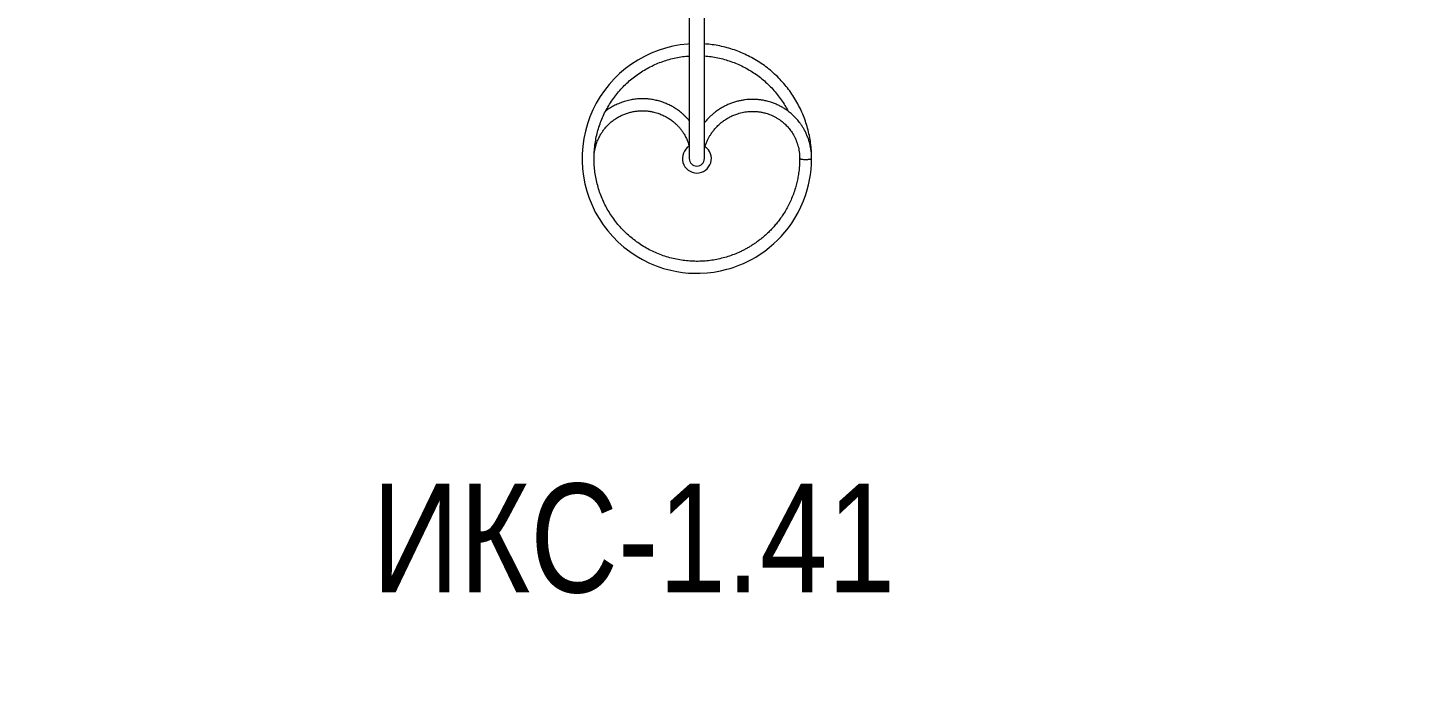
# Model space of a CAD drawing. Header units: millimetres. Extents: x -9608 to 9087, y -7864 to 6934.
# Drawn here: x -1389 to 2400, y 1574 to 3418 of the extents above; entities that cross this region are included whole.
import ezdxf

# ---------------------------------------------------------------- set-up
doc = ezdxf.new("R2010")
doc.units = ezdxf.units.MM
for name, color, linetype in [('DIKOM_АРТИКУЛ', 7, 'Continuous'), ('DIKOM_ОБЪЕКТ', 7, 'Continuous'), ('DIKOM_РАЗМЕР_ЗОНА', 7, 'Continuous'), ('DIKOM_РАЗМЕР_ОБЪЕКТА', 7, 'Continuous')]:
    doc.layers.add(name, color=color, linetype=linetype)
doc.styles.add('style1', font='arial.ttf', dxfattribs={"width": 0.8})
doc.dimstyles.new('1-50', dxfattribs={"dimtxt": 300, "dimasz": 200, "dimexe": 100, "dimexo": 0, "dimgap": 100, "dimtad": 1, "dimtxsty": 'style1', "dimcen": 200, "dimclrd": 7, "dimclre": 7, "dimclrt": 7, "dimadec": 1, "dimazin": 2, "dimtfac": 1, "dimtmove": 0, "dimatfit": 2, "dimfxl": 0, "dimlwd": 25, "dimlwe": 18, "dimarcsym": 0})

# ---------------------------------------------------------------- blocks, each defined once
blk = doc.blocks.new('*D16')
at = {"layer": 'Defpoints', "color": 0, "transparency": 16777216}
for p in [(-6125, 3662.5), (7039, -2261), (7039, -7136.2)]:
    blk.add_point(p, dxfattribs=at)
at = {"layer": 'DIKOM_РАЗМЕР_ОБЪЕКТА', "color": 7, "lineweight": 18, "transparency": 16777216}
for p, q in [((-6125, 3662.5), (-6125, -7236.2)), ((7039, -2261), (7039, -7236.2))]:
    blk.add_line(p, q, dxfattribs=at)
at = {"layer": 'DIKOM_РАЗМЕР_ОБЪЕКТА', "color": 7, "lineweight": 25, "transparency": 16777216}
blk.add_line((-5925, -7136.2), (6839, -7136.2), dxfattribs=at)
at = {"layer": 'DIKOM_РАЗМЕР_ОБЪЕКТА', "color": 7, "transparency": 16777216}
for points in [[(-5925, -7102.9), (-5925, -7169.5), (-6125, -7136.2)], [(6839, -7102.9), (6839, -7169.5), (7039, -7136.2)]]:
    blk.add_solid(points, dxfattribs=at)
at = {"layer": 'DIKOM_РАЗМЕР_ОБЪЕКТА', "color": 7, "transparency": 16777216, "insert": (326.4, -6882.9), "char_height": 300, "attachment_point": 5, "style": 'style1'}
blk.add_mtext('13200', dxfattribs=at)
blk = doc.blocks.new('*D17')
at = {"layer": 'Defpoints', "color": 0, "transparency": 16777216}
for p in [(779.9, 5437.6), (-8598.7, -4942), (837.1, -4942)]:
    blk.add_point(p, dxfattribs=at)
at = {"layer": 'DIKOM_РАЗМЕР_ОБЪЕКТА', "color": 7, "lineweight": 18, "transparency": 16777216}
for p, q in [((779.9, 5437.6), (-8698.7, 5437.6)), ((837.1, -4942), (-8698.7, -4942))]:
    blk.add_line(p, q, dxfattribs=at)
at = {"layer": 'DIKOM_РАЗМЕР_ОБЪЕКТА', "color": 7, "lineweight": 25, "transparency": 16777216}
blk.add_line((-8598.7, 5237.6), (-8598.7, -4742), dxfattribs=at)
at = {"layer": 'DIKOM_РАЗМЕР_ОБЪЕКТА', "color": 7, "transparency": 16777216}
for points in [[(-8632.1, 5237.6), (-8565.4, 5237.6), (-8598.7, 5437.6)], [(-8632.1, -4742), (-8565.4, -4742), (-8598.7, -4942)]]:
    blk.add_solid(points, dxfattribs=at)
at = {"layer": 'DIKOM_РАЗМЕР_ОБЪЕКТА', "color": 7, "transparency": 16777216, "insert": (-8851.9, -261.4), "char_height": 300, "attachment_point": 5, "rotation": 90, "style": 'style1'}
blk.add_mtext('10400', dxfattribs=at)
blk = doc.blocks.new('*D18')
at = {"layer": 'Defpoints', "color": 0, "transparency": 16777216}
for p in [(-1043.2, 6929.6), (-9158.1, -6445.8), (-215.1, -6445.8)]:
    blk.add_point(p, dxfattribs=at)
at = {"layer": 'DIKOM_РАЗМЕР_ЗОНА', "color": 7, "lineweight": 18, "transparency": 16777216}
for p, q in [((-1043.2, 6929.6), (-9258.1, 6929.6)), ((-215.1, -6445.8), (-9258.1, -6445.8))]:
    blk.add_line(p, q, dxfattribs=at)
at = {"layer": 'DIKOM_РАЗМЕР_ЗОНА', "color": 7, "lineweight": 25, "transparency": 16777216}
blk.add_line((-9158.1, 6729.6), (-9158.1, -6245.8), dxfattribs=at)
at = {"layer": 'DIKOM_РАЗМЕР_ЗОНА', "color": 7, "transparency": 16777216}
for points in [[(-9191.5, 6729.6), (-9124.8, 6729.6), (-9158.1, 6929.6)], [(-9191.5, -6245.8), (-9124.8, -6245.8), (-9158.1, -6445.8)]]:
    blk.add_solid(points, dxfattribs=at)
at = {"layer": 'DIKOM_РАЗМЕР_ЗОНА', "color": 7, "transparency": 16777216, "insert": (-9411.4, -257.2), "char_height": 300, "attachment_point": 5, "rotation": 90, "style": 'style1'}
blk.add_mtext('13400', dxfattribs=at)
blk = doc.blocks.new('*D19')
at = {"layer": 'Defpoints', "color": 0, "transparency": 16777216}
for p in [(-8101.5, 2662.5), (9079.7, -1911.4), (9079.7, -7764.5)]:
    blk.add_point(p, dxfattribs=at)
at = {"layer": 'DIKOM_РАЗМЕР_ЗОНА', "color": 7, "lineweight": 18, "transparency": 16777216}
for p, q in [((-8101.5, 2662.5), (-8101.5, -7864.5)), ((9079.7, -1911.4), (9079.7, -7864.5))]:
    blk.add_line(p, q, dxfattribs=at)
at = {"layer": 'DIKOM_РАЗМЕР_ЗОНА', "color": 7, "lineweight": 25, "transparency": 16777216}
blk.add_line((-7901.5, -7764.5), (8879.7, -7764.5), dxfattribs=at)
at = {"layer": 'DIKOM_РАЗМЕР_ЗОНА', "color": 7, "transparency": 16777216}
for points in [[(-7901.5, -7731.1), (-7901.5, -7797.8), (-8101.5, -7764.5)], [(8879.7, -7731.1), (8879.7, -7797.8), (9079.7, -7764.5)]]:
    blk.add_solid(points, dxfattribs=at)
at = {"layer": 'DIKOM_РАЗМЕР_ЗОНА', "color": 7, "transparency": 16777216, "insert": (369.4, -7511.3), "char_height": 300, "attachment_point": 5, "style": 'style1'}
blk.add_mtext('17200', dxfattribs=at)

msp = doc.modelspace()

# ---------------------------------------------------------------- linework, layer by layer
at = {"layer": 'DIKOM_ОБЪЕКТ', "color": 7, "linetype": 'Continuous', "lineweight": 15}
for p, q in [((435.889, 3556.429), (435.889, 3057.229)), ((477.889, 3057.229), (477.889, 3556.429)), ((140.389, 3057.239), (140.734, 3042.973)), ((173.389, 3057.218), (173.513, 3060.568)), ((173.463, 3054.574), (173.389, 3057.218)), ((740.319, 3059.232), (740.096, 3047.103))]:
    msp.add_line(p, q, dxfattribs=at)
at = {"layer": 'DIKOM_ОБЪЕКТ', "color": 7, "linetype": 'Continuous', "lineweight": 15, "flags": 128}
for points in [[(435.889, 3372.923), (431.879, 3372.738), (411.159, 3370.407), (390.637, 3366.715), (370.402, 3361.681), (350.542, 3355.327), (331.145, 3347.676), (312.294, 3338.766), (294.069, 3328.635), (276.551, 3317.325), (259.817, 3304.885), (243.937, 3291.372), (228.981, 3276.842), (215.017, 3261.358), (202.1, 3244.989), (190.289, 3227.805), (179.637, 3209.88), (170.188, 3191.293), (161.981, 3172.124), (155.056, 3152.456), (149.442, 3132.375), (145.16, 3111.968), (142.231, 3091.323), (140.671, 3070.53), (140.481, 3049.679), (141.664, 3028.862), (144.216, 3008.167), (148.126, 2987.686), (153.374, 2967.505), (159.94, 2947.715), (167.797, 2928.4), (176.907, 2909.644), (187.231, 2891.528), (198.728, 2874.133), (211.345, 2857.532), (225.026, 2841.796), (239.714, 2826.996), (255.347, 2813.197), (271.852, 2800.455), (289.16, 2788.828), (307.198, 2778.367), (325.885, 2769.116), (345.14, 2761.114), (364.88, 2754.399), (385.02, 2748.999), (401.358, 2745.64), (417.693, 2743.165), (433.889, 2741.567), (449.899, 2740.808), (465.679, 2740.853), (485.025, 2741.982), (503.883, 2744.238), (522.193, 2747.541), (539.906, 2751.812), (548.525, 2754.285), (557.005, 2756.981), (565.928, 2760.105), (575.506, 2763.798), (585.699, 2768.129), (596.464, 2773.169), (607.745, 2778.995), (619.479, 2785.684), (631.594, 2793.315), (644.004, 2801.966), (656.618, 2811.71), (669.327, 2822.619), (679.483, 2832.231), (689.556, 2842.664), (699.473, 2853.946), (709.159, 2866.098), (718.53, 2879.138), (727.496, 2893.082), (735.961, 2907.935), (743.833, 2923.692), (751.011, 2940.344), (757.388, 2957.871), (761.391, 2970.912), (764.889, 2984.371), (767.842, 2998.232), (770.209, 3012.473), (771.949, 3027.071), (773.022, 3041.996), (773.389, 3057.218), (773.389, 3057.218)], [(740.389, 3057.239), (740.393, 3057.171), (740.623, 3056.794), (741.199, 3056.426), (742.11, 3056.076), (743.335, 3055.75), (744.85, 3055.455), (746.621, 3055.199), (748.611, 3054.985), (750.777, 3054.82), (753.074, 3054.706), (755.452, 3054.645), (757.86, 3054.64), (760.248, 3054.69)], [(760.248, 3054.69), (762.565, 3054.794), (764.76, 3054.949), (766.788, 3055.154), (768.604, 3055.402), (770.171, 3055.69), (771.455, 3056.01), (772.429, 3056.357), (773.071, 3056.722), (773.368, 3057.097), (773.389, 3057.219)]]:
    msp.add_lwpolyline(points, dxfattribs=at)
at = {"layer": 'DIKOM_ОБЪЕКТ', "color": 7, "linetype": 'Continuous', "lineweight": 15}
for radius, start, end in [(40, 121.668243, 270), (40, 270, 55.552778), (21, 180, 0), (21, 180, 270), (21, 270, 0)]:
    msp.add_arc((456.889, 3057.229), radius, start, end, dxfattribs=at)
for points, knots in [([(772.81, 3039.045), (773.086, 3045.376), (773.666, 3058.654), (772.855, 3078.897), (770.77, 3099.655), (767.286, 3120.23), (762.465, 3140.531), (756.319, 3160.472), (748.87, 3179.964), (740.153, 3198.923), (730.21, 3217.268), (719.08, 3234.918), (706.809, 3251.795), (693.456, 3267.829), (679.077, 3282.951), (663.73, 3297.089), (647.487, 3310.187), (630.419, 3322.191), (612.596, 3333.041), (594.096, 3342.693), (575.002, 3351.11), (555.395, 3358.249), (535.36, 3364.088), (514.983, 3368.556), (495.799, 3371.604), (483.377, 3372.514), (477.889, 3372.917)], [0, 0, 0, 0, 0.03845504, 0.08064424, 0.12283294, 0.16502144, 0.20721035, 0.24939969, 0.29158937, 0.33377846, 0.37596711, 0.41815558, 0.4603446, 0.50253392, 0.54472275, 0.58691134, 0.62910029, 0.67128934, 0.71347831, 0.75566672, 0.79785535, 0.84004499, 0.88223441, 0.9244232, 0.96661156, 1, 1, 1, 1]), ([(740.389, 3057.239), (740.298, 3051.768), (740.118, 3040.963), (738.69, 3025.016), (736.501, 3009.582), (733.541, 2994.699), (729.621, 2979.26), (724.61, 2963.422), (718.413, 2947.366), (711.546, 2932.299), (704.134, 2918.224), (696.295, 2905.137), (688.139, 2893.023), (679.774, 2881.856), (671.298, 2871.604), (662.8, 2862.233), (654.361, 2853.703), (646.054, 2845.972), (637.596, 2838.695), (629.063, 2831.911), (620.44, 2825.586), (611.954, 2819.824), (603.387, 2814.443), (594.597, 2809.352), (585.591, 2804.559), (574.06, 2798.945), (559.815, 2792.866), (542.68, 2786.816), (525.063, 2781.846), (507.032, 2777.996), (488.665, 2775.309), (470.076, 2773.831), (451.39, 2773.579), (432.725, 2774.554), (414.164, 2776.759), (395.79, 2780.183), (377.68, 2784.806), (359.913, 2790.612), (342.569, 2797.578), (325.72, 2805.669), (309.439, 2814.85), (293.8, 2825.086), (278.87, 2836.33), (264.709, 2848.53), (251.384, 2861.636), (238.953, 2875.594), (227.466, 2890.338), (216.972, 2905.805), (207.524, 2921.933), (199.158, 2938.646), (191.907, 2955.873), (185.808, 2973.541), (180.888, 2991.573), (177.163, 3009.889), (174.651, 3028.41), (173.368, 3047.057), (173.314, 3065.748), (174.488, 3084.402), (176.891, 3102.937), (180.51, 3121.274), (185.325, 3139.334), (191.32, 3157.038), (198.471, 3174.307), (206.74, 3191.069), (216.094, 3207.251), (226.496, 3222.779), (237.898, 3237.59), (250.247, 3251.62), (263.496, 3264.804), (277.585, 3277.086), (292.45, 3288.417), (308.029, 3298.744), (324.256, 3308.019), (341.057, 3316.208), (358.36, 3323.277), (376.093, 3329.18), (394.174, 3333.93), (412.534, 3337.384), (426.474, 3339.34), (434.291, 3339.748), (435.889, 3339.831)], [0, 0, 0, 0, 0.01248313, 0.02465153, 0.03650427, 0.0480403, 0.05925927, 0.07283634, 0.0859187, 0.09850632, 0.11059893, 0.12219651, 0.13329944, 0.14390788, 0.15402164, 0.16364053, 0.17276448, 0.18139352, 0.18952772, 0.19821789, 0.20626174, 0.21392509, 0.22161693, 0.22934165, 0.2370993, 0.24488989, 0.25860124, 0.27241367, 0.28632701, 0.30034119, 0.31445604, 0.32865388, 0.34286022, 0.3570666, 0.37127288, 0.38547913, 0.39968541, 0.41389173, 0.42809804, 0.44230433, 0.45651053, 0.4707168, 0.48492326, 0.49912959, 0.51333551, 0.5275416, 0.54174796, 0.55595438, 0.57016061, 0.5843667, 0.59857288, 0.61277932, 0.62698556, 0.64119169, 0.65539785, 0.66960423, 0.68381067, 0.69801677, 0.71222266, 0.726429, 0.74063545, 0.75484166, 0.7690478, 0.78325405, 0.7974604, 0.81166668, 0.8258728, 0.84007895, 0.85428533, 0.86849169, 0.8826979, 0.89690386, 0.91110999, 0.92531637, 0.9395227, 0.95372888, 0.9679351, 0.98214137, 0.99634774, 1, 1, 1, 1]), ([(477.889, 3339.795), (480.944, 3339.599), (490.213, 3339.004), (505.573, 3336.683), (523.875, 3332.922), (541.881, 3327.901), (559.52, 3321.72), (576.712, 3314.386), (593.385, 3305.94), (609.466, 3296.413), (624.883, 3285.846), (639.572, 3274.288), (653.47, 3261.79), (666.51, 3248.4), (678.647, 3234.185), (689.801, 3219.191), (699.928, 3203.688), (705.759, 3192.886), (708.631, 3187.565)], [0, 0, 0, 0, 0.03178903, 0.09646188, 0.16113526, 0.22580764, 0.29047877, 0.35515097, 0.41982404, 0.48449732, 0.54916955, 0.61384147, 0.67851397, 0.7431872, 0.80785973, 0.8725318, 0.93720406, 1, 1, 1, 1]), ([(435.889, 3161.296), (435.777, 3161.439), (434.062, 3163.624), (430.513, 3167.56), (425.296, 3173.064), (419.923, 3178.184), (414.433, 3182.982), (407.49, 3188.534), (398.987, 3194.559), (388.673, 3200.797), (377.88, 3206.314), (366.425, 3211.149), (354.293, 3215.224), (341.539, 3218.44), (328.236, 3220.691), (314.467, 3221.887), (300.331, 3221.939), (286.022, 3220.774), (271.757, 3218.37), (257.743, 3214.745), (244.101, 3209.931), (230.942, 3203.98), (218.474, 3196.935), (210, 3191.305), (205.775, 3188.002), (205.255, 3187.596)], [0, 0, 0, 0, 0.00214529, 0.03264136, 0.0621831, 0.09120743, 0.1197141, 0.14770362, 0.19543495, 0.24174068, 0.28877141, 0.33721182, 0.38706189, 0.43828878, 0.49078547, 0.54454228, 0.59956188, 0.65571067, 0.71204231, 0.76836986, 0.82469405, 0.8810168, 0.93711918, 0.99225929, 1, 1, 1, 1]), ([(173.532, 3061.083), (173.58, 3063.001), (173.702, 3067.928), (174.617, 3075.622), (176.073, 3083.928), (177.931, 3091.543), (180.045, 3098.468), (182.451, 3105.065), (185.083, 3111.244), (187.857, 3116.923), (190.469, 3121.715), (192.821, 3125.66), (195.154, 3129.307), (197.672, 3132.977), (200.697, 3137.059), (204.222, 3141.437), (208.382, 3146.154), (213.242, 3151.137), (219.754, 3157.117), (227.925, 3163.582), (237.685, 3169.989), (247.714, 3175.4), (257.902, 3179.841), (268.244, 3183.379), (278.848, 3186.08), (289.841, 3187.944), (300.461, 3188.845), (310.583, 3188.924), (320.049, 3188.335), (329.235, 3187.111), (337.756, 3185.384), (345.33, 3183.359), (351.949, 3181.195), (357.839, 3178.948), (363.449, 3176.517), (369.19, 3173.712), (374.609, 3170.724), (379.639, 3167.644), (384.264, 3164.549), (389.145, 3160.971), (394.382, 3156.737), (400.004, 3151.669), (405.903, 3145.669), (411.653, 3138.981), (417.136, 3131.648), (422.243, 3123.722), (427.063, 3114.88), (431.083, 3105.799), (434.057, 3097.692), (435.36, 3092.804), (435.889, 3090.819)], [0, 0, 0, 0, 0.015336731, 0.039383292, 0.06183489, 0.082689887, 0.101948248, 0.119610211, 0.138696554, 0.155483468, 0.169970659, 0.182157693, 0.19204411, 0.204425942, 0.217546305, 0.232424309, 0.249060286, 0.267454774, 0.287607881, 0.31909755, 0.349831049, 0.379793287, 0.408984614, 0.437404836, 0.46585795, 0.495082863, 0.525077602, 0.549630985, 0.574677152, 0.59964831, 0.622512058, 0.643085583, 0.661369167, 0.677363095, 0.692779471, 0.709584904, 0.727781609, 0.741631893, 0.756191964, 0.771777521, 0.789514178, 0.809500879, 0.831737026, 0.85622153, 0.879491095, 0.904481668, 0.931191475, 0.959620929, 0.983604231, 1, 1, 1, 1]), ([(773.389, 3057.218), (773.315, 3061.017), (773.169, 3068.457), (772.024, 3079.311), (770.315, 3089.592), (768.07, 3099.273), (765.192, 3109.037), (761.653, 3118.746), (757.452, 3128.258), (753.015, 3136.832), (748.473, 3144.5), (743.942, 3151.303), (739.523, 3157.286), (735.235, 3162.59), (730.96, 3167.462), (726.539, 3172.115), (721.866, 3176.653), (716.942, 3181.06), (710.703, 3186.194), (702.963, 3191.886), (693.531, 3197.87), (683.681, 3203.193), (673.723, 3207.718), (664.877, 3211.052), (657.256, 3213.47), (650.902, 3215.199), (645.082, 3216.541), (640.344, 3217.463), (636.609, 3218.092), (633.303, 3218.584), (629.567, 3219.061), (624.156, 3219.616), (617.078, 3220.072), (608.498, 3220.189), (599.568, 3219.836), (590.451, 3218.98), (581.178, 3217.591), (571.172, 3215.509), (560.691, 3212.63), (550.034, 3208.912), (540.045, 3204.678), (530.753, 3200.041), (522.922, 3195.536), (516.395, 3191.347), (510.915, 3187.52), (505.328, 3183.29), (499.329, 3178.338), (492.759, 3172.375), (485.794, 3165.242), (480.741, 3159.65), (478.197, 3156.311), (477.889, 3155.907)], [0, 0, 0, 0, 0.02783382, 0.05451631, 0.08004668, 0.10442229, 0.12764214, 0.15503945, 0.18062984, 0.20441208, 0.22638572, 0.24655009, 0.26490355, 0.28144586, 0.29705982, 0.31290491, 0.32898622, 0.34530342, 0.36185659, 0.38882949, 0.41640539, 0.44448661, 0.47158847, 0.49720311, 0.51424971, 0.53056763, 0.54574433, 0.55825151, 0.56610538, 0.57361918, 0.58284709, 0.59380713, 0.61361254, 0.63493098, 0.65676008, 0.67909988, 0.70195069, 0.72531234, 0.75373278, 0.78119333, 0.80750341, 0.83266348, 0.85667481, 0.87312404, 0.88898701, 0.90519887, 0.92398047, 0.94542702, 0.96953867, 0.99631591, 1, 1, 1, 1]), ([(477.889, 3084.366), (478.318, 3086.048), (479.561, 3090.933), (482.335, 3098.602), (485.966, 3107.147), (489.882, 3114.846), (493.911, 3121.733), (498.114, 3128.085), (502.393, 3133.858), (506.688, 3139.073), (510.878, 3143.715), (515.133, 3148.037), (519.611, 3152.204), (524.319, 3156.214), (530.512, 3161.029), (538.406, 3166.415), (548.233, 3172.014), (558.697, 3176.886), (568.506, 3180.475), (577.453, 3183.034), (585.385, 3184.803), (593.514, 3186.106), (601.565, 3186.894), (609.155, 3187.182), (615.917, 3187.071), (621.739, 3186.699), (626.846, 3186.165), (631.617, 3185.49), (636.487, 3184.62), (641.763, 3183.464), (647.596, 3181.919), (654.053, 3179.864), (661.08, 3177.195), (668.428, 3173.878), (675.732, 3169.995), (682.666, 3165.716), (688.814, 3161.369), (694.241, 3157.053), (699.017, 3152.846), (703.446, 3148.541), (707.549, 3144.155), (711.504, 3139.513), (715.502, 3134.34), (719.452, 3128.618), (723.299, 3122.317), (726.95, 3115.481), (730.442, 3107.831), (733.41, 3099.963), (735.841, 3091.998), (737.751, 3084.053), (739.213, 3075.574), (740.198, 3066.582), (740.325, 3060.4), (740.389, 3057.239)], [0, 0, 0, 0, 0.01342115, 0.03895789, 0.06279454, 0.08492973, 0.10536213, 0.12409127, 0.14340848, 0.16049811, 0.17591134, 0.19137568, 0.20701617, 0.22283242, 0.23882446, 0.2672282, 0.2961676, 0.32574015, 0.35607192, 0.37671842, 0.39770249, 0.41902311, 0.44060654, 0.4605996, 0.47819436, 0.49339146, 0.5062078, 0.51840369, 0.53117156, 0.54503366, 0.56085483, 0.57864751, 0.59841127, 0.62013662, 0.64230171, 0.66379188, 0.68460726, 0.7019124, 0.71872218, 0.73503714, 0.75085728, 0.76631456, 0.78335406, 0.80262248, 0.82131119, 0.84170665, 0.86380996, 0.88762214, 0.90790463, 0.92928305, 0.95175841, 0.97533026, 1, 1, 1, 1])]:
    msp.add_open_spline(points, degree=3, knots=knots, dxfattribs=at)

# ---------------------------------------------------------------- texts
at = {"layer": 'DIKOM_АРТИКУЛ', "insert": (-438.899, 2161.129), "char_height": 300, "attachment_point": 1, "style": 'style1'}
msp.add_mtext_dynamic_manual_height_columns('ИКС-1.41', width=1667.53662, gutter_width=20, heights=[0], dxfattribs=at)

# ---------------------------------------------------------------- dimensions: what is measured, and where the dimension line sits
at = {"layer": 'DIKOM_РАЗМЕР_ЗОНА'}
dim = msp.add_linear_dim(base=(-9158.142, -6445.841), p1=(-1043.162, 6929.576), p2=(-215.074, -6445.841), angle=90, text='13400', dimstyle='1-50', dxfattribs=at)
dim.commit()
dim.dimension.update_dxf_attribs({"geometry": '*D18', "text_midpoint": (-9158.142, -257.239), "dimtype": 160})
dim = msp.add_linear_dim(base=(9079.685, -7764.48), p1=(-8101.458, 2662.494), p2=(9079.685, -1911.421), text='17200', dimstyle='1-50', dxfattribs=at)
dim.commit()
dim.dimension.update_dxf_attribs({"geometry": '*D19', "text_midpoint": (369.421, -7764.48), "dimtype": 160})
at = {"layer": 'DIKOM_РАЗМЕР_ОБЪЕКТА'}
dim = msp.add_linear_dim(base=(-8598.733, -4942.044), p1=(779.88, 5437.622), p2=(837.115, -4942.044), angle=90, text='10400', dimstyle='1-50', dxfattribs=at)
dim.commit()
dim.dimension.update_dxf_attribs({"geometry": '*D17', "text_midpoint": (-8598.733, -261.45), "dimtype": 160})
dim = msp.add_linear_dim(base=(7038.989, -7136.194), p1=(-6124.982, 3662.494), p2=(7038.989, -2261.037), text='13200', dimstyle='1-50', dxfattribs=at)
dim.commit()
dim.dimension.update_dxf_attribs({"geometry": '*D16', "text_midpoint": (326.371, -7136.194), "dimtype": 160})

doc.saveas('drawing.dxf')
